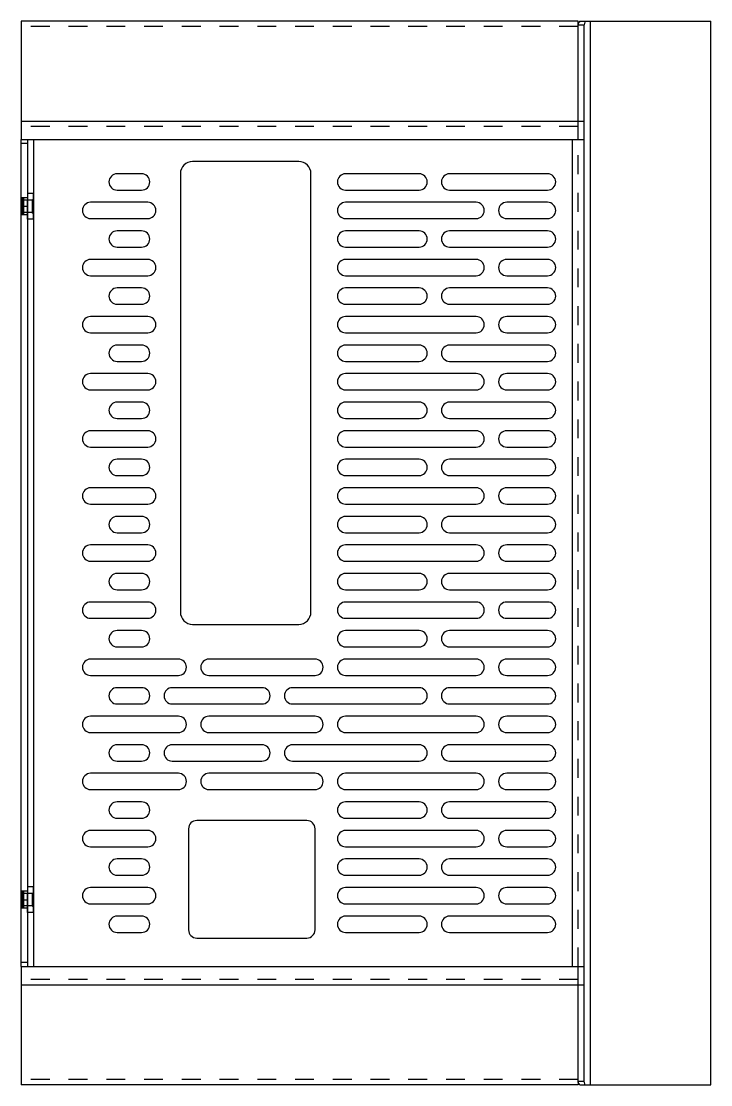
# Model space of a CAD drawing. Header units: millimetres. Extents: x -177 to 18421, y -5017 to 3255.
# Drawn here: x 9645.1 to 9814.1, y 169.7 to 430.4 of the extents above; entities that cross this region are included whole.
import ezdxf

# ---------------------------------------------------------------- set-up
doc = ezdxf.new("R2010")
doc.units = ezdxf.units.MM
doc.header["$LTSCALE"] = 46.255
doc.linetypes.add('HIDDEN', pattern=[0.2, 0.1, -0.1])
doc.layers.get('0').update_dxf_attribs({"linetype": 'CONTINUOUS'})
doc.layers.add('02___PRT_ALL_AXES', color=7, linetype='CONTINUOUS')
doc.layers.add('DEFAULT_2', color=8, linetype='HIDDEN')

msp = doc.modelspace()

# ---------------------------------------------------------------- linework, layer by layer
at = {"color": 7, "linetype": 'Continuous'}
for p, q in [((9645.093, 430.404), (9645.093, 401.421)), ((9781.593, 430.404), (9645.093, 430.404)), ((9781.593, 429.538), (9781.593, 430.404)), ((9781.995, 430.404), (9814.093, 430.404)), ((9784.593, 169.672), (9784.593, 430.404)), ((9814.093, 169.672), (9814.093, 430.404)), ((9781.593, 429.538), (9783.093, 429.538)), ((9783.093, 170.538), (9783.093, 429.538)), ((9645.093, 405.925), (9783.093, 405.925)), ((9645.093, 401.421), (9783.093, 401.421)), ((9646.593, 400.421), (9645.093, 400.421)), ((9646.593, 401.421), (9646.593, 198.655)), ((9648.093, 401.421), (9648.093, 385.038)), ((9780.093, 401.421), (9780.093, 198.655)), ((9713.093, 396.038), (9687.093, 396.038)), ((9674.593, 393.021), (9668.593, 393.021)), ((9684.093, 393.038), (9684.093, 285.538)), ((9716.093, 285.538), (9716.093, 393.038)), ((9742.593, 393.021), (9724.593, 393.021)), ((9774.093, 393.021), (9750.093, 393.021)), ((9668.593, 389.021), (9674.593, 389.021)), ((9724.593, 389.021), (9742.593, 389.021)), ((9750.093, 389.021), (9774.093, 389.021)), ((9676.093, 386.021), (9662.093, 386.021)), ((9756.593, 386.021), (9724.593, 386.021)), ((9774.093, 386.021), (9764.093, 386.021)), ((9648.093, 381.863), (9648.093, 215.038)), ((9662.093, 382.021), (9676.093, 382.021)), ((9724.593, 382.021), (9756.593, 382.021)), ((9764.093, 382.021), (9774.093, 382.021)), ((9674.593, 379.021), (9668.593, 379.021)), ((9742.593, 379.021), (9724.593, 379.021)), ((9774.093, 379.021), (9750.093, 379.021)), ((9668.593, 375.021), (9674.593, 375.021)), ((9724.593, 375.021), (9742.593, 375.021)), ((9750.093, 375.021), (9774.093, 375.021)), ((9676.093, 372.021), (9662.093, 372.021)), ((9756.593, 372.021), (9724.593, 372.021)), ((9774.093, 372.021), (9764.093, 372.021)), ((9662.093, 368.021), (9676.093, 368.021)), ((9724.593, 368.021), (9756.593, 368.021)), ((9764.093, 368.021), (9774.093, 368.021)), ((9674.593, 365.021), (9668.593, 365.021)), ((9742.593, 365.021), (9724.593, 365.021)), ((9774.093, 365.021), (9750.093, 365.021)), ((9668.593, 361.021), (9674.593, 361.021)), ((9724.593, 361.021), (9742.593, 361.021)), ((9750.093, 361.021), (9774.093, 361.021)), ((9676.093, 358.021), (9662.093, 358.021)), ((9756.593, 358.021), (9724.593, 358.021)), ((9774.093, 358.021), (9764.093, 358.021)), ((9662.093, 354.021), (9676.093, 354.021)), ((9724.593, 354.021), (9756.593, 354.021)), ((9764.093, 354.021), (9774.093, 354.021)), ((9674.593, 351.021), (9668.593, 351.021)), ((9742.593, 351.021), (9724.593, 351.021)), ((9774.093, 351.021), (9750.093, 351.021)), ((9668.593, 347.021), (9674.593, 347.021)), ((9724.593, 347.021), (9742.593, 347.021)), ((9750.093, 347.021), (9774.093, 347.021)), ((9676.093, 344.021), (9662.093, 344.021)), ((9756.593, 344.021), (9724.593, 344.021)), ((9774.093, 344.021), (9764.093, 344.021)), ((9662.093, 340.021), (9676.093, 340.021)), ((9724.593, 340.021), (9756.593, 340.021)), ((9764.093, 340.021), (9774.093, 340.021)), ((9674.593, 337.021), (9668.593, 337.021)), ((9742.593, 337.021), (9724.593, 337.021)), ((9774.093, 337.021), (9750.093, 337.021)), ((9668.593, 333.021), (9674.593, 333.021)), ((9724.593, 333.021), (9742.593, 333.021)), ((9750.093, 333.021), (9774.093, 333.021)), ((9676.093, 330.021), (9662.093, 330.021)), ((9756.593, 330.021), (9724.593, 330.021)), ((9774.093, 330.021), (9764.093, 330.021)), ((9662.093, 326.021), (9676.093, 326.021)), ((9724.593, 326.021), (9756.593, 326.021)), ((9764.093, 326.021), (9774.093, 326.021)), ((9674.593, 323.021), (9668.593, 323.021)), ((9742.593, 323.021), (9724.593, 323.021)), ((9774.093, 323.021), (9750.093, 323.021)), ((9668.593, 319.021), (9674.593, 319.021)), ((9724.593, 319.021), (9742.593, 319.021)), ((9750.093, 319.021), (9774.093, 319.021)), ((9676.093, 316.021), (9662.093, 316.021)), ((9756.593, 316.021), (9724.593, 316.021)), ((9774.093, 316.021), (9764.093, 316.021)), ((9662.093, 312.021), (9676.093, 312.021)), ((9724.593, 312.021), (9756.593, 312.021)), ((9764.093, 312.021), (9774.093, 312.021)), ((9674.593, 309.021), (9668.593, 309.021)), ((9742.593, 309.021), (9724.593, 309.021)), ((9774.093, 309.021), (9750.093, 309.021)), ((9668.593, 305.021), (9674.593, 305.021)), ((9724.593, 305.021), (9742.593, 305.021)), ((9750.093, 305.021), (9774.093, 305.021)), ((9676.093, 302.021), (9662.093, 302.021)), ((9756.593, 302.021), (9724.593, 302.021)), ((9774.093, 302.021), (9764.093, 302.021)), ((9662.093, 298.021), (9676.093, 298.021)), ((9724.593, 298.021), (9756.593, 298.021)), ((9764.093, 298.021), (9774.093, 298.021)), ((9674.593, 295.021), (9668.593, 295.021)), ((9742.593, 295.021), (9724.593, 295.021)), ((9774.093, 295.021), (9750.093, 295.021)), ((9668.593, 291.021), (9674.593, 291.021)), ((9724.593, 291.021), (9742.593, 291.021)), ((9750.093, 291.021), (9774.093, 291.021)), ((9676.093, 288.021), (9662.093, 288.021)), ((9756.593, 288.021), (9724.593, 288.021)), ((9774.093, 288.021), (9764.093, 288.021)), ((9662.093, 284.021), (9676.093, 284.021)), ((9687.093, 282.538), (9713.093, 282.538)), ((9724.593, 284.021), (9756.593, 284.021)), ((9764.093, 284.021), (9774.093, 284.021)), ((9674.593, 281.021), (9668.593, 281.021)), ((9742.593, 281.021), (9724.593, 281.021)), ((9774.093, 281.021), (9750.093, 281.021)), ((9668.593, 277.021), (9674.593, 277.021)), ((9724.593, 277.021), (9742.593, 277.021)), ((9750.093, 277.021), (9774.093, 277.021)), ((9683.593, 274.021), (9662.093, 274.021)), ((9717.093, 274.021), (9691.093, 274.021)), ((9756.593, 274.021), (9724.593, 274.021)), ((9774.093, 274.021), (9764.093, 274.021)), ((9662.093, 270.021), (9683.593, 270.021)), ((9691.093, 270.021), (9717.093, 270.021)), ((9724.593, 270.021), (9756.593, 270.021)), ((9764.093, 270.021), (9774.093, 270.021)), ((9674.593, 267.021), (9668.593, 267.021)), ((9704.093, 267.021), (9682.093, 267.021)), ((9742.593, 267.021), (9711.593, 267.021)), ((9774.093, 267.021), (9750.093, 267.021)), ((9668.593, 263.021), (9674.593, 263.021)), ((9682.093, 263.021), (9704.093, 263.021)), ((9711.593, 263.021), (9742.593, 263.021)), ((9750.093, 263.021), (9774.093, 263.021)), ((9683.593, 260.021), (9662.093, 260.021)), ((9717.093, 260.021), (9691.093, 260.021)), ((9756.593, 260.021), (9724.593, 260.021)), ((9774.093, 260.021), (9764.093, 260.021)), ((9662.093, 256.021), (9683.593, 256.021)), ((9691.093, 256.021), (9717.093, 256.021)), ((9724.593, 256.021), (9756.593, 256.021)), ((9764.093, 256.021), (9774.093, 256.021)), ((9674.593, 253.021), (9668.593, 253.021)), ((9704.093, 253.021), (9682.093, 253.021)), ((9742.593, 253.021), (9711.593, 253.021)), ((9774.093, 253.021), (9750.093, 253.021)), ((9668.593, 249.021), (9674.593, 249.021)), ((9682.093, 249.021), (9704.093, 249.021)), ((9711.593, 249.021), (9742.593, 249.021)), ((9750.093, 249.021), (9774.093, 249.021)), ((9683.593, 246.021), (9662.093, 246.021)), ((9717.093, 246.021), (9691.093, 246.021)), ((9756.593, 246.021), (9724.593, 246.021)), ((9774.093, 246.021), (9764.093, 246.021)), ((9662.093, 242.021), (9683.593, 242.021)), ((9691.093, 242.021), (9717.093, 242.021)), ((9724.593, 242.021), (9756.593, 242.021)), ((9764.093, 242.021), (9774.093, 242.021)), ((9674.593, 239.021), (9668.593, 239.021)), ((9742.593, 239.021), (9724.593, 239.021)), ((9774.093, 239.021), (9750.093, 239.021)), ((9668.593, 235.021), (9674.593, 235.021)), ((9724.593, 235.021), (9742.593, 235.021)), ((9750.093, 235.021), (9774.093, 235.021)), ((9686.093, 232.438), (9686.093, 207.638)), ((9715.093, 234.438), (9688.093, 234.438)), ((9717.093, 207.638), (9717.093, 232.438)), ((9676.093, 232.021), (9662.093, 232.021)), ((9756.593, 232.021), (9724.593, 232.021)), ((9774.093, 232.021), (9764.093, 232.021)), ((9662.093, 228.021), (9676.093, 228.021)), ((9724.593, 228.021), (9756.593, 228.021)), ((9764.093, 228.021), (9774.093, 228.021)), ((9674.593, 225.021), (9668.593, 225.021)), ((9742.593, 225.021), (9724.593, 225.021)), ((9774.093, 225.021), (9750.093, 225.021)), ((9668.593, 221.021), (9674.593, 221.021)), ((9724.593, 221.021), (9742.593, 221.021)), ((9750.093, 221.021), (9774.093, 221.021)), ((9676.093, 218.021), (9662.093, 218.021)), ((9756.593, 218.021), (9724.593, 218.021)), ((9774.093, 218.021), (9764.093, 218.021)), ((9662.093, 214.021), (9676.093, 214.021)), ((9724.593, 214.021), (9756.593, 214.021)), ((9764.093, 214.021), (9774.093, 214.021)), ((9648.093, 211.863), (9648.093, 198.655)), ((9674.593, 211.021), (9668.593, 211.021)), ((9742.593, 211.021), (9724.593, 211.021)), ((9774.093, 211.021), (9750.093, 211.021)), ((9668.593, 207.021), (9674.593, 207.021)), ((9724.593, 207.021), (9742.593, 207.021)), ((9750.093, 207.021), (9774.093, 207.021)), ((9688.093, 205.638), (9715.093, 205.638)), ((9646.593, 199.655), (9645.093, 199.655)), ((9645.093, 198.655), (9783.093, 198.655)), ((9645.093, 198.655), (9645.093, 169.672)), ((9645.093, 194.152), (9783.093, 194.152)), ((9781.593, 169.672), (9645.093, 169.672)), ((9781.593, 170.538), (9783.093, 170.538)), ((9781.593, 170.538), (9781.593, 169.672)), ((9781.995, 169.672), (9814.093, 169.672))]:
    msp.add_line(p, q, dxfattribs=at)
at = {"color": 3, "linetype": 'Continuous'}
for p, q in [((9781.593, 401.421), (9781.593, 429.538)), ((9645.093, 198.655), (9645.093, 401.421)), ((9781.593, 170.538), (9781.593, 198.655))]:
    msp.add_line(p, q, dxfattribs=at)
at = {"color": 7, "linetype": 'Continuous'}
for centre, radius, start, end in [((9687.093, 393.038), 3, 90, 180), ((9713.093, 393.038), 3, 0, 90), ((9668.593, 391.021), 2, 90, 270), ((9674.593, 391.021), 2, 270, 90), ((9724.593, 391.021), 2, 90, 270), ((9742.593, 391.021), 2, 270, 90), ((9750.093, 391.021), 2, 90, 270), ((9774.093, 391.021), 2, 270, 90), ((9662.093, 384.021), 2, 90, 270), ((9676.093, 384.021), 2, 270, 90), ((9724.593, 384.021), 2, 90, 270), ((9756.593, 384.021), 2, 270, 90), ((9764.093, 384.021), 2, 90, 270), ((9774.093, 384.021), 2, 270, 90), ((9668.593, 377.021), 2, 90, 270), ((9674.593, 377.021), 2, 270, 90), ((9724.593, 377.021), 2, 90, 270), ((9742.593, 377.021), 2, 270, 90), ((9750.093, 377.021), 2, 90, 270), ((9774.093, 377.021), 2, 270, 90), ((9662.093, 370.021), 2, 90, 270), ((9676.093, 370.021), 2, 270, 90), ((9724.593, 370.021), 2, 90, 270), ((9756.593, 370.021), 2, 270, 90), ((9764.093, 370.021), 2, 90, 270), ((9774.093, 370.021), 2, 270, 90), ((9668.593, 363.021), 2, 90, 270), ((9674.593, 363.021), 2, 270, 90), ((9724.593, 363.021), 2, 90, 270), ((9742.593, 363.021), 2, 270, 90), ((9750.093, 363.021), 2, 90, 270), ((9774.093, 363.021), 2, 270, 90), ((9662.093, 356.021), 2, 90, 270), ((9676.093, 356.021), 2, 270, 90), ((9724.593, 356.021), 2, 90, 270), ((9756.593, 356.021), 2, 270, 90), ((9764.093, 356.021), 2, 90, 270), ((9774.093, 356.021), 2, 270, 90), ((9668.593, 349.021), 2, 90, 270), ((9674.593, 349.021), 2, 270, 90), ((9724.593, 349.021), 2, 90, 270), ((9742.593, 349.021), 2, 270, 90), ((9750.093, 349.021), 2, 90, 270), ((9774.093, 349.021), 2, 270, 90), ((9662.093, 342.021), 2, 90, 270), ((9676.093, 342.021), 2, 270, 90), ((9724.593, 342.021), 2, 90, 270), ((9756.593, 342.021), 2, 270, 90), ((9764.093, 342.021), 2, 90, 270), ((9774.093, 342.021), 2, 270, 90), ((9668.593, 335.021), 2, 90, 270), ((9674.593, 335.021), 2, 270, 90), ((9724.593, 335.021), 2, 90, 270), ((9742.593, 335.021), 2, 270, 90), ((9750.093, 335.021), 2, 90, 270), ((9774.093, 335.021), 2, 270, 90), ((9662.093, 328.021), 2, 90, 270), ((9676.093, 328.021), 2, 270, 90), ((9724.593, 328.021), 2, 90, 270), ((9756.593, 328.021), 2, 270, 90), ((9764.093, 328.021), 2, 90, 270), ((9774.093, 328.021), 2, 270, 90), ((9668.593, 321.021), 2, 90, 270), ((9674.593, 321.021), 2, 270, 90), ((9724.593, 321.021), 2, 90, 270), ((9742.593, 321.021), 2, 270, 90), ((9750.093, 321.021), 2, 90, 270), ((9774.093, 321.021), 2, 270, 90), ((9662.093, 314.021), 2, 90, 270), ((9676.093, 314.021), 2, 270, 90), ((9724.593, 314.021), 2, 90, 270), ((9756.593, 314.021), 2, 270, 90), ((9764.093, 314.021), 2, 90, 270), ((9774.093, 314.021), 2, 270, 90), ((9668.593, 307.021), 2, 90, 270), ((9674.593, 307.021), 2, 270, 90), ((9724.593, 307.021), 2, 90, 270), ((9742.593, 307.021), 2, 270, 90), ((9750.093, 307.021), 2, 90, 270), ((9774.093, 307.021), 2, 270, 90), ((9662.093, 300.021), 2, 90, 270), ((9676.093, 300.021), 2, 270, 90), ((9724.593, 300.021), 2, 90, 270), ((9756.593, 300.021), 2, 270, 90), ((9764.093, 300.021), 2, 90, 270), ((9774.093, 300.021), 2, 270, 90), ((9668.593, 293.021), 2, 90, 270), ((9674.593, 293.021), 2, 270, 90), ((9724.593, 293.021), 2, 90, 270), ((9742.593, 293.021), 2, 270, 90), ((9750.093, 293.021), 2, 90, 270), ((9774.093, 293.021), 2, 270, 90), ((9662.093, 286.021), 2, 90, 270), ((9676.093, 286.021), 2, 270, 90), ((9724.593, 286.021), 2, 90, 270), ((9756.593, 286.021), 2, 270, 90), ((9764.093, 286.021), 2, 90, 270), ((9774.093, 286.021), 2, 270, 90), ((9687.093, 285.538), 3, 180, 270), ((9713.093, 285.538), 3, 270, 0), ((9668.593, 279.021), 2, 90, 270), ((9674.593, 279.021), 2, 270, 90), ((9724.593, 279.021), 2, 90, 270), ((9742.593, 279.021), 2, 270, 90), ((9750.093, 279.021), 2, 90, 270), ((9774.093, 279.021), 2, 270, 90), ((9662.093, 272.021), 2, 90, 270), ((9683.593, 272.021), 2, 270, 90), ((9691.093, 272.021), 2, 90, 270), ((9717.093, 272.021), 2, 270, 90), ((9724.593, 272.021), 2, 90, 270), ((9756.593, 272.021), 2, 270, 90), ((9764.093, 272.021), 2, 90, 270), ((9774.093, 272.021), 2, 270, 90), ((9668.593, 265.021), 2, 90, 270), ((9674.593, 265.021), 2, 270, 90), ((9682.093, 265.021), 2, 90, 270), ((9704.093, 265.021), 2, 270, 90), ((9711.593, 265.021), 2, 90, 270), ((9742.593, 265.021), 2, 270, 90), ((9750.093, 265.021), 2, 90, 270), ((9774.093, 265.021), 2, 270, 90), ((9662.093, 258.021), 2, 90, 270), ((9683.593, 258.021), 2, 270, 90), ((9691.093, 258.021), 2, 90, 270), ((9717.093, 258.021), 2, 270, 90), ((9724.593, 258.021), 2, 90, 270), ((9756.593, 258.021), 2, 270, 90), ((9764.093, 258.021), 2, 90, 270), ((9774.093, 258.021), 2, 270, 90), ((9668.593, 251.021), 2, 90, 270), ((9674.593, 251.021), 2, 270, 90), ((9682.093, 251.021), 2, 90, 270), ((9704.093, 251.021), 2, 270, 90), ((9711.593, 251.021), 2, 90, 270), ((9742.593, 251.021), 2, 270, 90), ((9750.093, 251.021), 2, 90, 270), ((9774.093, 251.021), 2, 270, 90), ((9662.093, 244.021), 2, 90, 270), ((9683.593, 244.021), 2, 270, 90), ((9691.093, 244.021), 2, 90, 270), ((9717.093, 244.021), 2, 270, 90), ((9724.593, 244.021), 2, 90, 270), ((9756.593, 244.021), 2, 270, 90), ((9764.093, 244.021), 2, 90, 270), ((9774.093, 244.021), 2, 270, 90), ((9668.593, 237.021), 2, 90, 270), ((9674.593, 237.021), 2, 270, 90), ((9724.593, 237.021), 2, 90, 270), ((9742.593, 237.021), 2, 270, 90), ((9750.093, 237.021), 2, 90, 270), ((9774.093, 237.021), 2, 270, 90), ((9688.093, 232.438), 2, 90, 180), ((9715.093, 232.438), 2, 0, 90), ((9662.093, 230.021), 2, 90, 270), ((9676.093, 230.021), 2, 270, 90), ((9724.593, 230.021), 2, 90, 270), ((9756.593, 230.021), 2, 270, 90), ((9764.093, 230.021), 2, 90, 270), ((9774.093, 230.021), 2, 270, 90), ((9668.593, 223.021), 2, 90, 270), ((9674.593, 223.021), 2, 270, 90), ((9724.593, 223.021), 2, 90, 270), ((9742.593, 223.021), 2, 270, 90), ((9750.093, 223.021), 2, 90, 270), ((9774.093, 223.021), 2, 270, 90), ((9662.093, 216.021), 2, 90, 270), ((9676.093, 216.021), 2, 270, 90), ((9724.593, 216.021), 2, 90, 270), ((9756.593, 216.021), 2, 270, 90), ((9764.093, 216.021), 2, 90, 270), ((9774.093, 216.021), 2, 270, 90), ((9668.593, 209.021), 2, 90, 270), ((9674.593, 209.021), 2, 270, 90), ((9724.593, 209.021), 2, 90, 270), ((9742.593, 209.021), 2, 270, 90), ((9750.093, 209.021), 2, 90, 270), ((9774.093, 209.021), 2, 270, 90), ((9688.093, 207.638), 2, 180, 270), ((9715.093, 207.638), 2, 270, 0)]:
    msp.add_arc(centre, radius, start, end, dxfattribs=at)
at = {"color": 3, "linetype": 'Continuous'}
for points in [[(9781.995, 430.404), (9781.877, 430.286), (9781.774, 430.15), (9781.702, 429.999)], [(9781.702, 429.999), (9781.634, 429.857), (9781.593, 429.696), (9781.593, 429.538)], [(9781.702, 170.077), (9781.634, 170.219), (9781.593, 170.38), (9781.593, 170.538)], [(9781.995, 169.672), (9781.877, 169.79), (9781.774, 169.927), (9781.702, 170.077)]]:
    msp.add_open_spline(points, degree=3, dxfattribs=at)
at = {"color": 7, "linetype": 'Continuous'}
for points in [[(9783.294, 430.404), (9783.263, 430.341), (9783.145, 430.067), (9783.093, 429.765), (9783.093, 429.538)], [(9783.294, 169.672), (9783.263, 169.735), (9783.145, 170.009), (9783.093, 170.311), (9783.093, 170.538)]]:
    msp.add_open_spline(points, degree=3, knots=[0, 0, 0, 0, 0.2366723, 1, 1, 1, 1], dxfattribs=at)
at = {"layer": '02___PRT_ALL_AXES', "color": 8, "linetype": 'HIDDEN'}
for p, q in [((9645.093, 387.138), (9645.093, 382.938)), ((9646.593, 387.138), (9645.093, 387.138)), ((9645.223, 382.928), (9645.223, 387.148)), ((9645.353, 387.148), (9645.223, 387.148)), ((9647.793, 386.538), (9645.223, 386.538)), ((9645.353, 387.148), (9645.353, 382.928)), ((9645.743, 386.948), (9645.353, 387.148)), ((9645.743, 382.928), (9645.743, 387.148)), ((9646.593, 387.148), (9645.743, 387.148)), ((9646.593, 381.863), (9646.593, 388.213)), ((9645.093, 385.038), (9646.593, 385.038)), ((9647.793, 383.538), (9645.223, 383.538)), ((9646.593, 382.938), (9645.093, 382.938)), ((9645.353, 382.928), (9645.223, 382.928)), ((9645.743, 383.128), (9645.353, 382.928)), ((9646.593, 382.928), (9645.743, 382.928)), ((9645.093, 217.138), (9645.093, 212.938)), ((9646.593, 217.138), (9645.093, 217.138)), ((9645.223, 212.928), (9645.223, 217.148)), ((9645.353, 217.148), (9645.223, 217.148)), ((9647.793, 216.538), (9645.223, 216.538)), ((9645.743, 216.948), (9645.353, 217.148)), ((9645.353, 217.148), (9645.353, 212.928)), ((9645.743, 212.928), (9645.743, 217.148)), ((9646.593, 217.148), (9645.743, 217.148)), ((9646.593, 211.863), (9646.593, 218.213)), ((9645.093, 215.038), (9646.593, 215.038)), ((9646.593, 212.938), (9645.093, 212.938)), ((9647.793, 213.538), (9645.223, 213.538)), ((9645.353, 212.928), (9645.223, 212.928)), ((9645.743, 213.128), (9645.353, 212.928)), ((9646.593, 212.928), (9645.743, 212.928))]:
    msp.add_line(p, q, dxfattribs=at)
at = {"layer": '02___PRT_ALL_AXES', "color": 7, "linetype": 'Continuous'}
for p, q in [((9648.093, 388.213), (9646.593, 388.213)), ((9648.093, 381.863), (9648.093, 385.038)), ((9648.093, 381.863), (9646.593, 381.863)), ((9648.093, 218.213), (9646.593, 218.213)), ((9648.093, 211.863), (9648.093, 215.038)), ((9648.093, 211.863), (9646.593, 211.863))]:
    msp.add_line(p, q, dxfattribs=at)
at = {"layer": 'DEFAULT_2', "color": 8, "linetype": 'HIDDEN'}
for p, q in [((9781.593, 429.105), (9645.093, 429.105)), ((9781.593, 404.625), (9645.093, 404.625)), ((9781.593, 198.655), (9781.593, 401.421)), ((9647.793, 386.538), (9648.093, 386.838)), ((9647.793, 386.538), (9647.793, 383.538)), ((9648.043, 388.062), (9648.043, 385.775)), ((9648.093, 388.062), (9648.043, 388.062)), ((9648.093, 387.97), (9648.043, 387.97)), ((9648.093, 387.894), (9648.043, 387.894)), ((9648.093, 387.84), (9648.043, 387.84)), ((9648.093, 387.803), (9648.043, 387.803)), ((9648.093, 387.522), (9648.043, 387.522)), ((9648.093, 387.472), (9648.043, 387.472)), ((9648.093, 387.457), (9648.043, 387.457)), ((9648.093, 387.439), (9648.043, 387.439)), ((9648.093, 387.398), (9648.043, 387.398)), ((9648.093, 387.396), (9648.043, 387.396)), ((9648.093, 387.392), (9648.043, 387.392)), ((9648.093, 387.391), (9648.043, 387.391)), ((9648.093, 387.373), (9648.043, 387.373)), ((9648.093, 387.37), (9648.043, 387.37)), ((9648.093, 387.366), (9648.043, 387.366)), ((9648.093, 387.364), (9648.043, 387.364)), ((9648.093, 387.362), (9648.043, 387.362)), ((9648.093, 387.358), (9648.043, 387.358)), ((9648.093, 387.33), (9648.043, 387.33)), ((9648.093, 387.324), (9648.043, 387.324)), ((9648.093, 387.317), (9648.043, 387.317)), ((9648.093, 387.315), (9648.043, 387.315)), ((9648.093, 387.303), (9648.043, 387.303)), ((9648.093, 387.287), (9648.043, 387.287)), ((9648.093, 387.281), (9648.043, 387.281)), ((9648.093, 387.274), (9648.043, 387.274)), ((9648.093, 387.274), (9648.043, 387.274)), ((9648.093, 387.262), (9648.043, 387.262)), ((9648.093, 387.262), (9648.043, 387.262)), ((9648.093, 387.254), (9648.043, 387.254)), ((9648.093, 387.236), (9648.043, 387.236)), ((9648.093, 387.219), (9648.043, 387.219)), ((9648.093, 387.219), (9648.043, 387.219)), ((9648.093, 387.208), (9648.043, 387.208)), ((9648.093, 387.195), (9648.043, 387.195)), ((9648.093, 387.192), (9648.043, 387.192)), ((9648.093, 387.189), (9648.043, 387.189)), ((9648.093, 387.177), (9648.043, 387.177)), ((9648.093, 387.177), (9648.043, 387.177)), ((9648.093, 387.169), (9648.043, 387.169)), ((9648.093, 387.165), (9648.043, 387.165)), ((9648.093, 387.147), (9648.043, 387.147)), ((9648.093, 387.144), (9648.043, 387.144)), ((9648.093, 387.143), (9648.043, 387.143)), ((9648.093, 387.14), (9648.043, 387.14)), ((9648.093, 387.132), (9648.043, 387.132)), ((9648.093, 387.129), (9648.043, 387.129)), ((9648.093, 387.121), (9648.043, 387.121)), ((9648.093, 387.119), (9648.043, 387.119)), ((9648.093, 387.096), (9648.043, 387.096)), ((9648.093, 387.084), (9648.043, 387.084)), ((9648.093, 387.071), (9648.043, 387.071)), ((9648.093, 387.069), (9648.043, 387.069)), ((9648.093, 387.061), (9648.043, 387.061)), ((9648.093, 387.057), (9648.043, 387.057)), ((9648.093, 387.055), (9648.043, 387.055)), ((9648.093, 387.052), (9648.043, 387.052)), ((9648.093, 387.043), (9648.043, 387.043)), ((9648.093, 387.04), (9648.043, 387.04)), ((9648.093, 387.017), (9648.043, 387.017)), ((9648.093, 387.014), (9648.043, 387.014)), ((9648.093, 386.982), (9648.043, 386.982)), ((9648.093, 386.976), (9648.043, 386.976)), ((9648.093, 386.962), (9648.043, 386.962)), ((9648.093, 386.961), (9648.043, 386.961)), ((9648.093, 386.955), (9648.043, 386.955)), ((9648.093, 386.93), (9648.043, 386.93)), ((9648.093, 386.92), (9648.043, 386.92)), ((9648.093, 386.918), (9648.043, 386.918)), ((9648.093, 386.887), (9648.043, 386.887)), ((9648.093, 386.877), (9648.043, 386.877)), ((9648.093, 386.86), (9648.043, 386.86)), ((9648.093, 386.823), (9648.043, 386.823)), ((9648.093, 386.815), (9648.043, 386.815)), ((9648.093, 386.767), (9648.043, 386.767)), ((9648.093, 386.764), (9648.043, 386.764)), ((9648.093, 386.708), (9648.043, 386.708)), ((9648.093, 386.698), (9648.043, 386.698)), ((9648.093, 386.68), (9648.043, 386.68)), ((9648.093, 386.674), (9648.043, 386.674)), ((9648.093, 386.667), (9648.043, 386.667)), ((9648.093, 386.651), (9648.043, 386.651)), ((9648.093, 386.646), (9648.043, 386.646)), ((9648.093, 386.637), (9648.043, 386.637)), ((9648.093, 386.623), (9648.043, 386.623)), ((9648.093, 386.605), (9648.043, 386.605)), ((9648.093, 386.584), (9648.043, 386.584)), ((9648.093, 386.58), (9648.043, 386.58)), ((9648.093, 386.571), (9648.043, 386.571)), ((9648.093, 386.56), (9648.043, 386.56)), ((9648.093, 386.557), (9648.043, 386.557)), ((9648.093, 386.426), (9648.043, 386.426)), ((9648.093, 386.425), (9648.043, 386.425)), ((9648.093, 386.384), (9648.043, 386.384)), ((9648.093, 386.357), (9648.043, 386.357)), ((9648.093, 386.287), (9648.043, 386.287)), ((9648.093, 386.036), (9648.043, 386.036)), ((9648.093, 385.976), (9648.043, 385.976)), ((9648.093, 385.962), (9648.043, 385.962)), ((9648.093, 385.94), (9648.043, 385.94)), ((9647.793, 383.538), (9648.093, 383.238)), ((9648.093, 385.865), (9648.043, 385.865)), ((9648.093, 385.811), (9648.043, 385.811)), ((9648.093, 385.775), (9648.043, 385.775)), ((9648.043, 385.58), (9648.043, 385.101)), ((9648.093, 385.58), (9648.043, 385.58)), ((9648.093, 385.569), (9648.043, 385.569)), ((9648.093, 385.564), (9648.043, 385.564)), ((9648.093, 385.535), (9648.043, 385.535)), ((9648.093, 385.524), (9648.043, 385.524)), ((9648.093, 385.503), (9648.043, 385.503)), ((9648.093, 385.497), (9648.043, 385.497)), ((9648.093, 385.486), (9648.043, 385.486)), ((9648.093, 385.485), (9648.043, 385.485)), ((9648.093, 385.478), (9648.043, 385.478)), ((9648.093, 385.476), (9648.043, 385.476)), ((9648.093, 385.467), (9648.043, 385.467)), ((9648.093, 385.465), (9648.043, 385.465)), ((9648.093, 385.453), (9648.043, 385.453)), ((9648.093, 385.423), (9648.043, 385.423)), ((9648.093, 385.422), (9648.043, 385.422)), ((9648.093, 385.421), (9648.043, 385.421)), ((9648.093, 385.419), (9648.043, 385.419)), ((9648.093, 385.412), (9648.043, 385.412)), ((9648.093, 385.405), (9648.043, 385.405)), ((9648.093, 385.395), (9648.043, 385.395)), ((9648.093, 385.371), (9648.043, 385.371)), ((9648.093, 385.366), (9648.043, 385.366)), ((9648.093, 385.364), (9648.043, 385.364)), ((9648.093, 385.358), (9648.043, 385.358)), ((9648.093, 385.326), (9648.043, 385.326)), ((9648.093, 385.318), (9648.043, 385.318)), ((9648.093, 385.306), (9648.043, 385.306)), ((9648.093, 385.3), (9648.043, 385.3)), ((9648.093, 385.297), (9648.043, 385.297)), ((9648.093, 385.283), (9648.043, 385.283)), ((9648.093, 385.255), (9648.043, 385.255)), ((9648.093, 385.254), (9648.043, 385.254)), ((9648.093, 385.251), (9648.043, 385.251)), ((9648.093, 385.245), (9648.043, 385.245)), ((9648.093, 385.244), (9648.043, 385.244)), ((9648.093, 385.238), (9648.043, 385.238)), ((9648.093, 385.216), (9648.043, 385.216)), ((9648.093, 385.21), (9648.043, 385.21)), ((9648.093, 385.202), (9648.043, 385.202)), ((9648.093, 385.19), (9648.043, 385.19)), ((9648.093, 385.186), (9648.043, 385.186)), ((9648.093, 385.184), (9648.043, 385.184)), ((9648.093, 385.182), (9648.043, 385.182)), ((9648.093, 385.178), (9648.043, 385.178)), ((9648.093, 385.145), (9648.043, 385.145)), ((9648.093, 385.137), (9648.043, 385.137)), ((9648.093, 385.132), (9648.043, 385.132)), ((9648.093, 385.116), (9648.043, 385.116)), ((9648.093, 385.11), (9648.043, 385.11)), ((9648.093, 385.105), (9648.043, 385.105)), ((9648.093, 385.101), (9648.043, 385.101)), ((9648.093, 385.038), (9648.093, 381.863)), ((9647.793, 216.538), (9648.093, 216.838)), ((9647.793, 216.538), (9647.793, 213.538)), ((9648.043, 218.062), (9648.043, 215.775)), ((9648.093, 218.062), (9648.043, 218.062)), ((9648.093, 217.97), (9648.043, 217.97)), ((9648.093, 217.894), (9648.043, 217.894)), ((9648.093, 217.84), (9648.043, 217.84)), ((9648.093, 217.803), (9648.043, 217.803)), ((9648.093, 217.522), (9648.043, 217.522)), ((9648.093, 217.472), (9648.043, 217.472)), ((9648.093, 217.457), (9648.043, 217.457)), ((9648.093, 217.439), (9648.043, 217.439)), ((9648.093, 217.398), (9648.043, 217.398)), ((9648.093, 217.396), (9648.043, 217.396)), ((9648.093, 217.392), (9648.043, 217.392)), ((9648.093, 217.391), (9648.043, 217.391)), ((9648.093, 217.373), (9648.043, 217.373)), ((9648.093, 217.37), (9648.043, 217.37)), ((9648.093, 217.366), (9648.043, 217.366)), ((9648.093, 217.364), (9648.043, 217.364)), ((9648.093, 217.362), (9648.043, 217.362)), ((9648.093, 217.358), (9648.043, 217.358)), ((9648.093, 217.33), (9648.043, 217.33)), ((9648.093, 217.324), (9648.043, 217.324)), ((9648.093, 217.317), (9648.043, 217.317)), ((9648.093, 217.315), (9648.043, 217.315)), ((9648.093, 217.303), (9648.043, 217.303)), ((9648.093, 217.287), (9648.043, 217.287)), ((9648.093, 217.281), (9648.043, 217.281)), ((9648.093, 217.274), (9648.043, 217.274)), ((9648.093, 217.274), (9648.043, 217.274)), ((9648.093, 217.262), (9648.043, 217.262)), ((9648.093, 217.262), (9648.043, 217.262)), ((9648.093, 217.254), (9648.043, 217.254)), ((9648.093, 217.236), (9648.043, 217.236)), ((9648.093, 217.219), (9648.043, 217.219)), ((9648.093, 217.219), (9648.043, 217.219)), ((9648.093, 217.208), (9648.043, 217.208)), ((9648.093, 217.195), (9648.043, 217.195)), ((9648.093, 217.192), (9648.043, 217.192)), ((9648.093, 217.189), (9648.043, 217.189)), ((9648.093, 217.177), (9648.043, 217.177)), ((9648.093, 217.177), (9648.043, 217.177)), ((9648.093, 217.169), (9648.043, 217.169)), ((9648.093, 217.165), (9648.043, 217.165)), ((9648.093, 217.147), (9648.043, 217.147)), ((9648.093, 217.144), (9648.043, 217.144)), ((9648.093, 217.143), (9648.043, 217.143)), ((9648.093, 217.14), (9648.043, 217.14)), ((9648.093, 217.132), (9648.043, 217.132)), ((9648.093, 217.129), (9648.043, 217.129)), ((9648.093, 217.121), (9648.043, 217.121)), ((9648.093, 217.119), (9648.043, 217.119)), ((9648.093, 217.096), (9648.043, 217.096)), ((9648.093, 217.084), (9648.043, 217.084)), ((9648.093, 217.071), (9648.043, 217.071)), ((9648.093, 217.069), (9648.043, 217.069)), ((9648.093, 217.061), (9648.043, 217.061)), ((9648.093, 217.057), (9648.043, 217.057)), ((9648.093, 217.055), (9648.043, 217.055)), ((9648.093, 217.052), (9648.043, 217.052)), ((9648.093, 217.043), (9648.043, 217.043)), ((9648.093, 217.04), (9648.043, 217.04)), ((9648.093, 217.017), (9648.043, 217.017)), ((9648.093, 217.014), (9648.043, 217.014)), ((9648.093, 216.982), (9648.043, 216.982)), ((9648.093, 216.976), (9648.043, 216.976)), ((9648.093, 216.962), (9648.043, 216.962)), ((9648.093, 216.961), (9648.043, 216.961)), ((9648.093, 216.955), (9648.043, 216.955)), ((9648.093, 216.93), (9648.043, 216.93)), ((9648.093, 216.92), (9648.043, 216.92)), ((9648.093, 216.918), (9648.043, 216.918)), ((9648.093, 216.887), (9648.043, 216.887)), ((9648.093, 216.877), (9648.043, 216.877)), ((9648.093, 216.86), (9648.043, 216.86)), ((9648.093, 216.823), (9648.043, 216.823)), ((9648.093, 216.815), (9648.043, 216.815)), ((9648.093, 216.767), (9648.043, 216.767)), ((9648.093, 216.764), (9648.043, 216.764)), ((9648.093, 216.708), (9648.043, 216.708)), ((9648.093, 216.698), (9648.043, 216.698)), ((9648.093, 216.68), (9648.043, 216.68)), ((9648.093, 216.674), (9648.043, 216.674)), ((9648.093, 216.667), (9648.043, 216.667)), ((9648.093, 216.651), (9648.043, 216.651)), ((9648.093, 216.646), (9648.043, 216.646)), ((9648.093, 216.637), (9648.043, 216.637)), ((9648.093, 216.623), (9648.043, 216.623)), ((9648.093, 216.605), (9648.043, 216.605)), ((9648.093, 216.584), (9648.043, 216.584)), ((9648.093, 216.58), (9648.043, 216.58)), ((9648.093, 216.571), (9648.043, 216.571)), ((9648.093, 216.56), (9648.043, 216.56)), ((9648.093, 216.557), (9648.043, 216.557)), ((9648.093, 216.426), (9648.043, 216.426)), ((9648.093, 216.425), (9648.043, 216.425)), ((9648.093, 216.384), (9648.043, 216.384)), ((9648.093, 216.357), (9648.043, 216.357)), ((9648.093, 216.287), (9648.043, 216.287)), ((9648.093, 216.036), (9648.043, 216.036)), ((9648.093, 215.976), (9648.043, 215.976)), ((9648.093, 215.962), (9648.043, 215.962)), ((9648.093, 215.94), (9648.043, 215.94)), ((9648.093, 215.865), (9648.043, 215.865)), ((9648.093, 215.811), (9648.043, 215.811)), ((9648.093, 215.775), (9648.043, 215.775)), ((9648.043, 215.58), (9648.043, 215.101)), ((9648.093, 215.58), (9648.043, 215.58)), ((9648.093, 215.569), (9648.043, 215.569)), ((9648.093, 215.564), (9648.043, 215.564)), ((9648.093, 215.535), (9648.043, 215.535)), ((9648.093, 215.524), (9648.043, 215.524)), ((9648.093, 215.503), (9648.043, 215.503)), ((9648.093, 215.497), (9648.043, 215.497)), ((9648.093, 215.486), (9648.043, 215.486)), ((9648.093, 215.485), (9648.043, 215.485)), ((9648.093, 215.478), (9648.043, 215.478)), ((9648.093, 215.476), (9648.043, 215.476)), ((9648.093, 215.467), (9648.043, 215.467)), ((9648.093, 215.465), (9648.043, 215.465)), ((9648.093, 215.453), (9648.043, 215.453)), ((9648.093, 215.423), (9648.043, 215.423)), ((9648.093, 215.422), (9648.043, 215.422)), ((9648.093, 215.421), (9648.043, 215.421)), ((9648.093, 215.419), (9648.043, 215.419)), ((9648.093, 215.412), (9648.043, 215.412)), ((9648.093, 215.405), (9648.043, 215.405)), ((9648.093, 215.395), (9648.043, 215.395)), ((9648.093, 215.371), (9648.043, 215.371)), ((9648.093, 215.366), (9648.043, 215.366)), ((9648.093, 215.364), (9648.043, 215.364)), ((9648.093, 215.358), (9648.043, 215.358)), ((9648.093, 215.326), (9648.043, 215.326)), ((9648.093, 215.318), (9648.043, 215.318)), ((9648.093, 215.306), (9648.043, 215.306)), ((9648.093, 215.3), (9648.043, 215.3)), ((9648.093, 215.297), (9648.043, 215.297)), ((9648.093, 215.283), (9648.043, 215.283)), ((9648.093, 215.255), (9648.043, 215.255)), ((9648.093, 215.254), (9648.043, 215.254)), ((9648.093, 215.251), (9648.043, 215.251)), ((9648.093, 215.245), (9648.043, 215.245)), ((9648.093, 215.244), (9648.043, 215.244)), ((9648.093, 215.238), (9648.043, 215.238)), ((9648.093, 215.216), (9648.043, 215.216)), ((9648.093, 215.21), (9648.043, 215.21)), ((9648.093, 215.202), (9648.043, 215.202)), ((9648.093, 215.19), (9648.043, 215.19)), ((9648.093, 215.186), (9648.043, 215.186)), ((9648.093, 215.184), (9648.043, 215.184)), ((9648.093, 215.182), (9648.043, 215.182)), ((9648.093, 215.178), (9648.043, 215.178)), ((9648.093, 215.145), (9648.043, 215.145)), ((9648.093, 215.137), (9648.043, 215.137)), ((9648.093, 215.132), (9648.043, 215.132)), ((9648.093, 215.116), (9648.043, 215.116)), ((9648.093, 215.11), (9648.043, 215.11)), ((9648.093, 215.105), (9648.043, 215.105)), ((9648.093, 215.101), (9648.043, 215.101)), ((9648.093, 215.038), (9648.093, 211.863)), ((9647.793, 213.538), (9648.093, 213.238)), ((9781.593, 195.451), (9645.093, 195.451)), ((9781.593, 170.971), (9645.093, 170.971))]:
    msp.add_line(p, q, dxfattribs=at)

doc.saveas('drawing.dxf')
